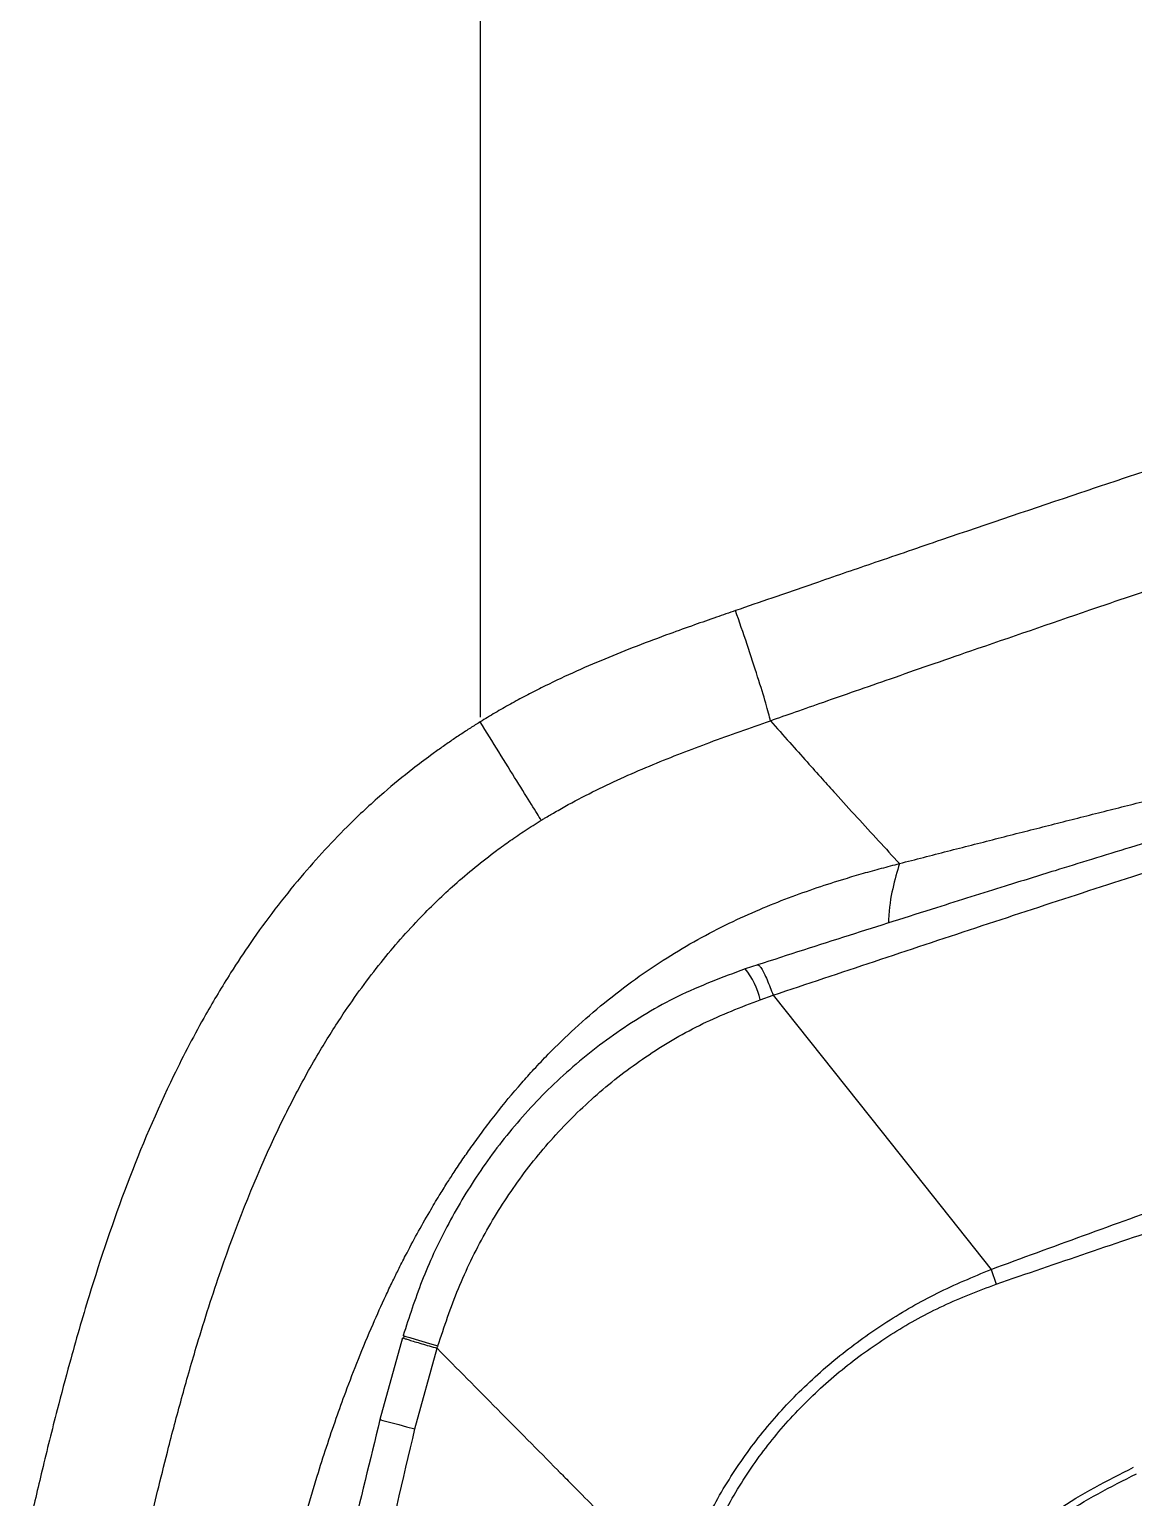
# Model space of a CAD drawing. Extents: x 525 to 609, y 649 to 778.
# Drawn here: x 531.776 to 534.184, y 721.692 to 724.893 of the extents above; entities that cross this region are included whole.
import ezdxf

# ---------------------------------------------------------------- set-up
doc = ezdxf.new("R2010")
doc.units = 0
doc.header["$MEASUREMENT"] = 0
doc.layers.add('1', color=4, linetype='Continuous')

# ---------------------------------------------------------------- blocks, each defined once
blk = doc.blocks.new('JETSETTER')
at = {"layer": '1', "color": 3, "linetype": 'Continuous', "lineweight": 25}
for p, q in [((7.6317, 56.6221), (7.6317, 54.2692)), ((8.237, 53.7294), (8.2096, 53.7206)), ((8.2427, 53.6535), (8.2705, 53.6632)), ((8.7458, 53.0655), (8.7569, 53.0332)), ((7.4625, 52.9162), (7.4133, 52.738)), ((7.4643, 52.9158), (7.4637, 52.9158)), ((7.4895, 52.7177), (7.5379, 52.8935))]:
    blk.add_line(p, q, dxfattribs=at)
at = {"layer": '1', "color": 3, "linetype": 'Continuous', "lineweight": 25, "flags": 128}
for points in [[(8.2705, 53.6631), (8.5082, 53.3643), (8.7458, 53.0655)], [(7.4664, 52.9207), (7.4639, 52.9214), (7.4651, 52.9209), (7.47, 52.9193), (7.4785, 52.9167), (7.4902, 52.9132), (7.5047, 52.9088), (7.5213, 52.9039), (7.5395, 52.8986)], [(7.4159, 52.7375), (7.4133, 52.7381), (7.4144, 52.7376), (7.4194, 52.7363), (7.4279, 52.7339), (7.4398, 52.7308), (7.4544, 52.7269), (7.4712, 52.7225), (7.4895, 52.7177)]]:
    blk.add_lwpolyline(points, dxfattribs=at)
at = {"layer": '1', "color": 3, "linetype": 'Continuous', "lineweight": 25}
blk.add_arc((8.0826, 53.6163), 0.1643, 13.0997, 39.4156, dxfattribs=at)
for points, knots in [([(9.9731, 55.0911), (9.9557, 55.0858), (9.921, 55.0752), (9.8689, 55.0591), (9.8168, 55.043), (9.7647, 55.0267), (9.7125, 55.0103), (9.6604, 54.9938), (9.6082, 54.9773), (9.556, 54.9606), (9.5038, 54.9438), (9.4515, 54.927), (9.3993, 54.91), (9.347, 54.893), (9.2948, 54.8759), (9.2425, 54.8588), (9.1902, 54.8415), (9.1379, 54.8242), (9.0549, 54.7966), (8.8883, 54.741), (8.6906, 54.674), (8.4999, 54.6089), (8.3766, 54.5666), (8.2753, 54.5317), (8.215, 54.5109), (8.1886, 54.5018)], [0, 0, 0, 0, 0.029477, 0.058937, 0.088379, 0.117806, 0.147218, 0.176615, 0.205999, 0.23537, 0.264728, 0.294075, 0.323411, 0.352736, 0.382051, 0.411356, 0.440652, 0.469939, 0.499217, 0.580018, 0.749513, 0.830503, 0.899233, 0.955725, 1, 1, 1, 1]), ([(8.2647, 54.2617), (8.2828, 54.2681), (8.3216, 54.2817), (8.3834, 54.3033), (8.4526, 54.3275), (8.5292, 54.3542), (8.6131, 54.3834), (8.7579, 54.4335), (8.934, 54.494), (9.1118, 54.5543), (9.2355, 54.5958), (9.3323, 54.6281), (9.429, 54.66), (9.5256, 54.6917), (9.6221, 54.723), (9.7184, 54.7539), (9.8146, 54.7845), (9.9106, 54.8147), (9.9745, 54.8345), (10.0065, 54.8444)], [0, 0, 0, 0, 0.031124, 0.066458, 0.106002, 0.149754, 0.197712, 0.249872, 0.398306, 0.499898, 0.555493, 0.611076, 0.666649, 0.722212, 0.777768, 0.833321, 0.888875, 0.944433, 1, 1, 1, 1]), ([(12.8151, 54.7959), (12.7584, 54.7928), (12.6426, 54.7865), (12.4467, 54.7677), (12.2453, 54.7441), (12.0464, 54.7162), (11.8535, 54.6856), (11.6688, 54.6534), (11.4858, 54.6189), (11.3077, 54.5829), (11.1368, 54.5464), (10.977, 54.5106), (10.8196, 54.4739), (10.6563, 54.4345), (10.4655, 54.3868), (10.2449, 54.3295), (9.9922, 54.2611), (9.7331, 54.1883), (9.4821, 54.1155), (9.2858, 54.0571), (9.1452, 54.0145), (9.0524, 53.9863), (8.9667, 53.9599), (8.8757, 53.9318), (8.7632, 53.8968), (8.6136, 53.8498), (8.4337, 53.7928), (8.3033, 53.7508), (8.2366, 53.7294)], [0, 0, 0, 0, 0.056303, 0.114876, 0.169259, 0.219762, 0.26657, 0.309805, 0.349519, 0.391386, 0.428222, 0.460718, 0.493528, 0.527431, 0.562323, 0.610808, 0.661171, 0.713486, 0.763922, 0.808021, 0.827362, 0.845179, 0.861467, 0.876681, 0.897434, 0.925925, 0.96216, 1, 1, 1, 1]), ([(8.2705, 53.6632), (8.4182, 53.7125), (8.7131, 53.811), (9.1499, 53.9537), (9.5806, 54.0898), (10.0042, 54.2174), (10.421, 54.3352), (10.8298, 54.4419), (11.2275, 54.5357), (11.6094, 54.6144), (11.9405, 54.672), (12.2238, 54.712), (12.4631, 54.7386), (12.6876, 54.756), (12.8181, 54.7607), (12.8834, 54.763)], [0, 0, 0, 0, 0.083389, 0.166545, 0.249266, 0.331862, 0.414655, 0.498053, 0.581911, 0.665728, 0.748938, 0.811246, 0.87376, 0.936869, 1, 1, 1, 1]), ([(8.1886, 54.5018), (8.1747, 54.497), (8.1449, 54.4867), (8.097, 54.4699), (8.0393, 54.4492), (7.9739, 54.4247), (7.9031, 54.3964), (7.8333, 54.3663), (7.7761, 54.3391), (7.7311, 54.3161), (7.6976, 54.2979), (7.6644, 54.279), (7.6426, 54.2657), (7.6317, 54.2591)], [0, 0, 0, 0, 0.07235, 0.15567, 0.249913, 0.374863, 0.49962, 0.625688, 0.74925, 0.811724, 0.874314, 0.937057, 1, 1, 1, 1]), ([(8.2647, 54.2617), (8.2625, 54.271), (8.2591, 54.2838), (8.2498, 54.3162), (8.2438, 54.3358), (8.23, 54.3795), (8.2221, 54.4035), (8.2056, 54.4527), (8.197, 54.4778), (8.1886, 54.5018)], [0, 0, 0, 0, 0.25, 0.25, 0.5, 0.5, 0.75, 0.75, 1, 1, 1, 1]), ([(8.5462, 53.9503), (8.5637, 53.9548), (8.5987, 53.9638), (8.6511, 53.9773), (8.7033, 53.9906), (8.7552, 54.0039), (8.8069, 54.0171), (8.8584, 54.0301), (8.9097, 54.0431), (8.9608, 54.056), (9.0117, 54.0688), (9.0624, 54.0816), (9.192, 54.114), (9.3975, 54.1649), (9.6773, 54.233), (9.9503, 54.298), (10.1546, 54.3457), (10.2919, 54.3773), (10.3672, 54.3945), (10.4412, 54.4113), (10.514, 54.4277), (10.5855, 54.4437), (10.6557, 54.4593), (10.7017, 54.4695), (10.7246, 54.4745)], [0, 0, 0, 0, 0.022384, 0.044727, 0.067028, 0.089291, 0.111515, 0.133702, 0.155854, 0.177971, 0.200055, 0.222107, 0.244128, 0.36986, 0.493745, 0.621212, 0.746274, 0.783195, 0.819876, 0.856325, 0.892552, 0.928567, 0.964379, 1, 1, 1, 1]), ([(8.7458, 53.0655), (8.8804, 53.1148), (9.1501, 53.2135), (9.5558, 53.3555), (9.961, 53.4937), (10.3643, 53.6261), (10.7637, 53.7527), (11.1235, 53.8628), (11.4397, 53.9574), (11.7112, 54.0375), (11.9648, 54.1112), (12.1954, 54.1792), (12.4028, 54.2397), (12.5877, 54.2928), (12.7543, 54.3394), (12.8525, 54.3665), (12.9016, 54.3801)], [0, 0, 0, 0, 0.082589, 0.165416, 0.24837, 0.331192, 0.414034, 0.497446, 0.56062, 0.623394, 0.686188, 0.749611, 0.812567, 0.875073, 0.937549, 1, 1, 1, 1]), ([(8.757, 53.0333), (8.8899, 53.0789), (9.1561, 53.1703), (9.5574, 53.2987), (9.9586, 53.4226), (10.3583, 53.5407), (10.7546, 53.6541), (11.1123, 53.754), (11.4275, 53.8421), (11.699, 53.9189), (11.9532, 53.9924), (12.1846, 54.0628), (12.3917, 54.1285), (12.5752, 54.1885), (12.739, 54.2443), (12.8355, 54.2771), (12.8837, 54.2934)], [0, 0, 0, 0, 0.082411, 0.164951, 0.247638, 0.330248, 0.412935, 0.496232, 0.559503, 0.622548, 0.685579, 0.749219, 0.81255, 0.875197, 0.937632, 1, 1, 1, 1]), ([(7.7651, 54.0446), (7.7675, 54.0461), (7.7772, 54.052), (7.7968, 54.0635), (7.8338, 54.0844), (7.9045, 54.121), (8.0073, 54.1668), (8.1347, 54.2159), (8.2206, 54.2462), (8.2647, 54.2617)], [0, 0, 0, 0, 0.015622, 0.062358, 0.124695, 0.249402, 0.499303, 0.743047, 1, 1, 1, 1]), ([(8.2647, 54.2617), (8.2787, 54.2458), (8.3054, 54.2157), (8.3431, 54.1735), (8.3763, 54.1364), (8.4127, 54.096), (8.4536, 54.0509), (8.5002, 53.9999), (8.5309, 53.9668), (8.5462, 53.9503)], [0, 0, 0, 0, 0.148147, 0.280789, 0.397944, 0.49964, 0.667231, 0.83404, 1, 1, 1, 1]), ([(7.6317, 54.2591), (7.6246, 54.2546), (7.6103, 54.2457), (7.5889, 54.2316), (7.5673, 54.2171), (7.5455, 54.2019), (7.5178, 54.1819), (7.4759, 54.1502), (7.4167, 54.1016), (7.3334, 54.0247), (7.2341, 53.9173), (7.1495, 53.8061), (7.0825, 53.705), (7.025, 53.6087), (6.9061, 53.3809), (6.8115, 53.1234), (6.7402, 52.8763), (6.7065, 52.7493), (6.6774, 52.6322), (6.6579, 52.5486), (6.6487, 52.5092)], [0, 0, 0, 0, 0.012155, 0.02455, 0.037186, 0.050062, 0.063177, 0.086841, 0.126356, 0.174426, 0.25154, 0.338649, 0.377039, 0.427902, 0.501469, 0.750283, 0.824619, 0.87534, 0.941198, 1, 1, 1, 1]), ([(7.7651, 54.0446), (7.7598, 54.0531), (7.7526, 54.0647), (7.7345, 54.0937), (7.7237, 54.1112), (7.6994, 54.1502), (7.6861, 54.1716), (7.6589, 54.2154), (7.645, 54.2377), (7.6317, 54.2591)], [0, 0, 0, 0, 0.25, 0.25, 0.5, 0.5, 0.75, 0.75, 1, 1, 1, 1]), ([(6.8974, 52.4517), (6.9024, 52.4731), (6.9133, 52.5197), (6.9315, 52.595), (6.9545, 52.6868), (6.9821, 52.7907), (7.0193, 52.92), (7.0783, 53.1042), (7.1489, 53.2846), (7.2258, 53.442), (7.2785, 53.537), (7.3407, 53.6356), (7.4127, 53.7342), (7.4948, 53.8278), (7.5649, 53.8953), (7.6205, 53.9427), (7.6613, 53.9744), (7.6979, 54.0008), (7.7305, 54.023), (7.7533, 54.0373), (7.7651, 54.0446)], [0, 0, 0, 0, 0.035363, 0.076984, 0.124745, 0.187631, 0.249874, 0.341197, 0.498883, 0.560862, 0.623015, 0.673588, 0.748399, 0.819229, 0.873508, 0.905022, 0.936723, 0.956594, 0.977671, 1, 1, 1, 1]), ([(7.1718, 52.2295), (7.1762, 52.2475), (7.1848, 52.2829), (7.198, 52.335), (7.211, 52.3852), (7.2239, 52.4334), (7.2377, 52.4836), (7.2549, 52.5439), (7.2811, 52.6311), (7.3097, 52.7184), (7.3403, 52.8031), (7.3667, 52.8716), (7.3958, 52.9417), (7.4209, 52.9973), (7.4394, 53.0365), (7.4538, 53.0658), (7.4717, 53.101), (7.4945, 53.1436), (7.519, 53.187), (7.5408, 53.2237), (7.5587, 53.2523), (7.5759, 53.279), (7.5941, 53.3063), (7.615, 53.3361), (7.6384, 53.3683), (7.6738, 53.4146), (7.7111, 53.4597), (7.7501, 53.5032), (7.7882, 53.5433), (7.8388, 53.5924), (7.9021, 53.6472), (7.9693, 53.6987), (8.0588, 53.7591), (8.1499, 53.8094), (8.2397, 53.8501), (8.3038, 53.8758), (8.3661, 53.8979), (8.4206, 53.9153), (8.4674, 53.9291), (8.507, 53.9401), (8.5331, 53.9469), (8.5462, 53.9503)], [0, 0, 0, 0, 0.0236319, 0.0464836, 0.0685392, 0.0897803, 0.1101878, 0.1349372, 0.1698503, 0.2263714, 0.2521854, 0.2850004, 0.3202367, 0.3492195, 0.3631715, 0.3756385, 0.3910203, 0.4137252, 0.4374978, 0.4548633, 0.4683979, 0.4806675, 0.4955387, 0.5103435, 0.5272583, 0.5465461, 0.5849382, 0.6019318, 0.6212223, 0.655587, 0.6918446, 0.7279878, 0.7634514, 0.8294044, 0.8605417, 0.8895269, 0.9181612, 0.9458149, 0.9639723, 0.9820308, 1, 1, 1, 1]), ([(8.5462, 53.9503), (8.541, 53.9327), (8.5305, 53.8976), (8.5231, 53.852), (8.522, 53.823), (8.5219, 53.8206)], [0, 0, 0, 0, 0.478332, 0.956657, 1, 1, 1, 1]), ([(8.2096, 53.7206), (8.16, 53.7021), (8.0622, 53.6655), (7.9295, 53.5851), (7.812, 53.4918), (7.7113, 53.3877), (7.6267, 53.2765), (7.5579, 53.1605), (7.503, 53.0422), (7.4768, 52.961), (7.464, 52.9213)], [0, 0, 0, 0, 0.139829, 0.276086, 0.407365, 0.534889, 0.657111, 0.775142, 0.889975, 1, 1, 1, 1]), ([(8.2367, 53.7293), (8.2367, 53.7293), (8.2374, 53.7303), (8.2401, 53.7281), (8.2448, 53.7222), (8.2508, 53.7113), (8.2573, 53.6972), (8.264, 53.681), (8.2685, 53.669), (8.2706, 53.6632)], [0, 0, 0, 0, 0.007925, 0.176225, 0.348736, 0.521245, 0.689553, 0.850013, 1, 1, 1, 1]), ([(7.5395, 52.8986), (7.5535, 52.9405), (7.5817, 53.0248), (7.6402, 53.1446), (7.7112, 53.2573), (7.7953, 53.361), (7.8913, 53.4546), (7.9989, 53.536), (8.1161, 53.6046), (8.2004, 53.6372), (8.2427, 53.6535)], [0, 0, 0, 0, 0.123733, 0.248316, 0.371826, 0.495795, 0.620902, 0.746109, 0.872829, 1, 1, 1, 1]), ([(8.064, 52.3618), (8.0776, 52.4021), (8.1045, 52.4823), (8.1641, 52.5949), (8.2361, 52.6994), (8.3204, 52.7944), (8.4147, 52.8791), (8.5177, 52.9529), (8.6281, 53.0164), (8.7064, 53.049), (8.7458, 53.0654)], [0, 0, 0, 0, 0.125246, 0.24989, 0.375059, 0.499447, 0.624439, 0.749007, 0.873563, 1, 1, 1, 1]), ([(8.0923, 52.3538), (8.105, 52.393), (8.1302, 52.4712), (8.1873, 52.5812), (8.2569, 52.6833), (8.339, 52.776), (8.4313, 52.8583), (8.5327, 52.929), (8.6411, 52.9892), (8.7182, 53.0185), (8.757, 53.0332)], [0, 0, 0, 0, 0.12491, 0.249367, 0.374618, 0.499197, 0.624504, 0.749329, 0.87406, 1, 1, 1, 1]), ([(7.465, 52.9157), (7.4653, 52.9166), (7.4657, 52.9183), (7.4662, 52.92), (7.4664, 52.9207)], [0, 0, 0, 0, 0.560078, 1, 1, 1, 1]), ([(7.4637, 52.9158), (7.4635, 52.9159), (7.4627, 52.916), (7.4679, 52.9144), (7.4763, 52.9118), (7.4889, 52.908), (7.5083, 52.9022), (7.5263, 52.8969), (7.5379, 52.8935)], [0, 0, 0, 0, 0.0686791, 0.2265962, 0.3879628, 0.5493371, 0.7072476, 1, 1, 1, 1]), ([(7.5379, 52.8935), (7.5382, 52.8944), (7.5387, 52.8961), (7.5392, 52.8978), (7.5395, 52.8986)], [0, 0, 0, 0, 0.559921, 1, 1, 1, 1]), ([(7.5379, 52.8934), (7.6256, 52.8048), (7.7136, 52.7158), (7.8047, 52.6238), (7.8164, 52.6119), (7.8599, 52.568), (7.9443, 52.4828), (8.0202, 52.4061), (8.064, 52.3618)], [0, 0, 0, 0, 0.500042, 0.502111, 0.51916, 0.567195, 0.750021, 1, 1, 1, 1]), ([(7.4133, 52.738), (7.3916, 52.6495), (7.3514, 52.4853), (7.3007, 52.2564), (7.2604, 52.0644), (7.2292, 51.907), (7.1802, 51.6487), (7.093, 51.1396), (6.9974, 50.3979), (6.9316, 49.5471), (6.9086, 48.7684), (6.919, 48.0307), (6.9569, 47.3354), (7.0106, 46.7716), (7.0643, 46.3408), (7.1057, 46.0504), (7.1419, 45.8238), (7.1723, 45.6472), (7.1987, 45.5002), (7.2331, 45.3193), (7.2766, 45.1047), (7.3301, 44.8559), (7.3721, 44.6794), (7.3945, 44.5853)], [0, 0, 0, 0, 0.033202, 0.061621, 0.085457, 0.10469, 0.120113, 0.181265, 0.29293, 0.392548, 0.492182, 0.576755, 0.661373, 0.745915, 0.78311, 0.819609, 0.852831, 0.866767, 0.884899, 0.907264, 0.933869, 0.964717, 1, 1, 1, 1]), ([(7.4712, 44.6047), (7.4106, 44.8712), (7.2897, 45.4034), (7.1581, 46.2115), (7.0632, 47.0244), (7.0079, 47.8416), (6.9918, 48.615), (7.0071, 49.3424), (7.0481, 50.023), (7.1159, 50.7023), (7.212, 51.3789), (7.3329, 52.0521), (7.4373, 52.4958), (7.4895, 52.7177)], [0, 0, 0, 0, 0.100069, 0.199912, 0.299747, 0.399786, 0.499827, 0.583023, 0.66622, 0.749552, 0.833045, 0.916507, 1, 1, 1, 1]), ([(8.5632, 52.0873), (8.5849, 52.1469), (8.6283, 52.2663), (8.7438, 52.4196), (8.8863, 52.5481), (8.9998, 52.6053), (9.0568, 52.634)], [0, 0, 0, 0, 0.249093, 0.498767, 0.748345, 1, 1, 1, 1]), ([(8.58, 52.0827), (8.601, 52.1411), (8.6429, 52.2582), (8.7556, 52.4087), (8.8953, 52.5352), (9.0068, 52.5914), (9.0628, 52.6196)], [0, 0, 0, 0, 0.248315, 0.497926, 0.747763, 1, 1, 1, 1])]:
    blk.add_open_spline(points, degree=3, knots=knots, dxfattribs=at)

msp = doc.modelspace()

# ---------------------------------------------------------------- block references
at = {"layer": '1'}
msp.add_blockref('JETSETTER', (525.1273, 669.1243), dxfattribs=at)

doc.saveas('drawing.dxf')
